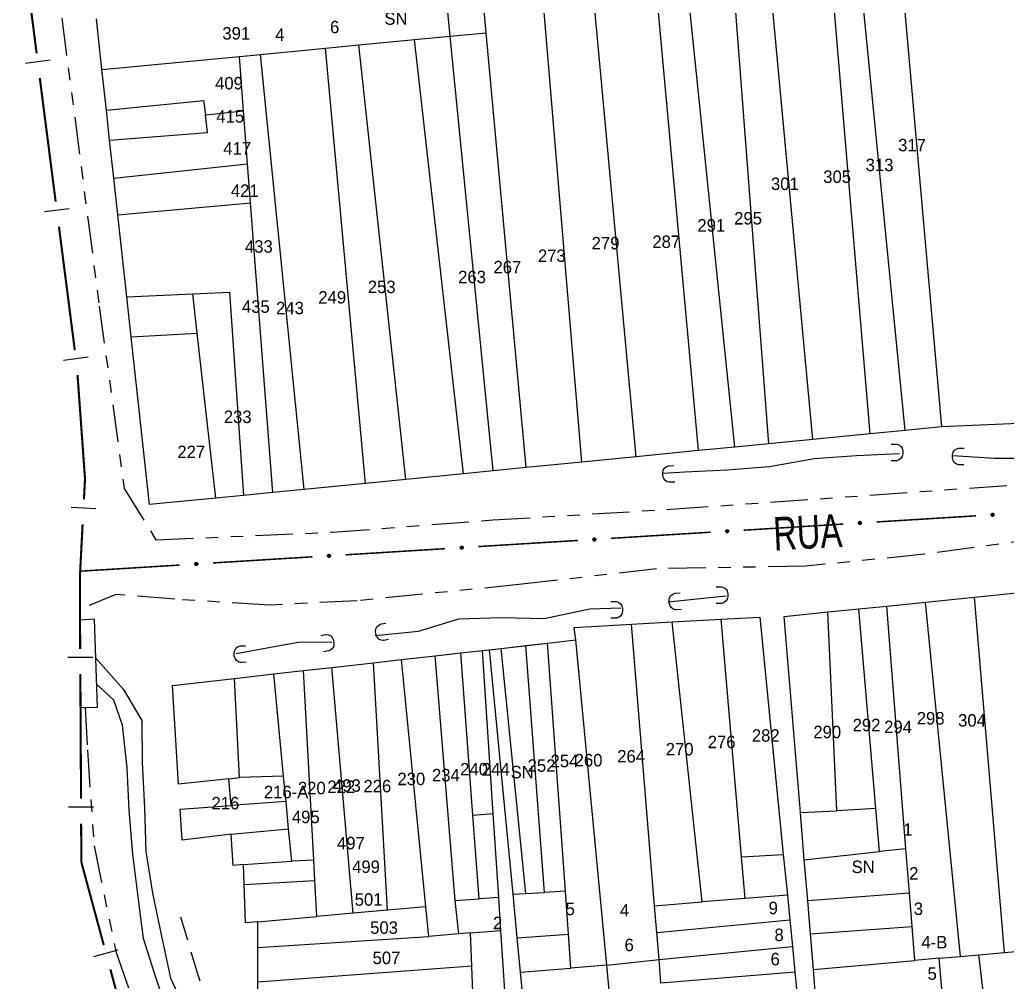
# Model space of a CAD drawing. Extents: x 203851 to 204958, y 4839055 to 4839989.
# Drawn here: x 204027.6 to 204146.5, y 4839400 to 4839515.8 of the extents above; entities that cross this region are included whole.
import ezdxf
from ezdxf.enums import TextEntityAlignment as Align

# ---------------------------------------------------------------- set-up
doc = ezdxf.new("R2010")
doc.units = 0
doc.header["$LTSCALE"] = 1.5
doc.header["$MEASUREMENT"] = 0
for name, pattern in [('TRACO_05', [11, 7, -1, 0.5, -1, 0.5, -1]), ('TRACO_15', [3, 2, -1]), ('TRACO_25', [8, 3, -1, 1, -1, 1, -1])]:
    doc.linetypes.add(name, pattern=pattern)
for name, color, linetype in [('CD_MALHA_LOTES', 7, 'CONTINUOUS'), ('HD-CURSO-PERENE', 170, 'CONTINUOUS'), ('HD-VALAS-DRENOS', 170, 'CONTINUOUS'), ('LM-LIM-SETORES-BAIRROS', 250, 'CONTINUOUS'), ('RU-QUADRA', 210, 'CONTINUOUS'), ('SV-BUEIRO-VALA', 7, 'CONTINUOUS'), ('SV-CAMINHO-TRILHA', 20, 'CONTINUOUS'), ('SV-EIXO-RUA-PAV', 20, 'CONTINUOUS'), ('SV-PONTE-BUEIRO', 251, 'CONTINUOUS'), ('SV-RUA-NAO-PAV', 7, 'CONTINUOUS'), ('SV-TXT-RUA-N-PAV', 7, 'CONTINUOUS'), ('Th_NmrPort', 1, 'CONTINUOUS')]:
    doc.layers.add(name, color=color, linetype=linetype)
doc.styles.add('ARIAL', font='ARIAL.SHX')

# ---------------------------------------------------------------- blocks, each defined once
blk = doc.blocks.new('COD120', base_point=(204091.84, 4839277.8))
at = {"layer": 'SV-PONTE-BUEIRO'}
blk.add_lwpolyline([(204090.84, 4839276.4), (204090.84, 4839276.983333), (204090.84, 4839277.070833), (204090.923333, 4839277.304167), (204091.09, 4839277.566667), (204091.34, 4839277.7125), (204091.673333, 4839277.8), (204092.006667, 4839277.8), (204092.34, 4839277.7125), (204092.59, 4839277.566667), (204092.756667, 4839277.304167), (204092.84, 4839277.070833), (204092.84, 4839276.983333), (204092.84, 4839276.4)], dxfattribs=at)

msp = doc.modelspace()

# ---------------------------------------------------------------- linework, layer by layer
at = {"layer": 'CD_MALHA_LOTES', "linetype": 'Continuous', "flags": 128}
for points in [[(204109.3, 4839463.98), (204103, 4839533.43)], [(204095.3, 4839462.6), (204089.48, 4839532.13)], [(204101.81, 4839463.24), (204095.4, 4839532.7)], [(204083.78, 4839514.25), (204082.2, 4839531.44)], [(204133.23, 4839527.22), (204138.57, 4839466.85)], [(204129.96, 4839466.01), (204124.88, 4839526.37)], [(204134.18, 4839466.42), (204128.27, 4839526.71)], [(204113.71, 4839464.41), (204107.5, 4839524.61)], [(204117.78, 4839464.81), (204113.16, 4839525.18)], [(204123.09, 4839465.33), (204117.47, 4839525.62)], [(204079.43, 4839513.84), (204078.79, 4839520.5)], [(204037.54, 4839509.82), (204036.87, 4839515.91)], [(204075.13, 4839513.43), (204079.43, 4839513.84)], [(204079.43, 4839513.84), (204083.78, 4839514.25)], [(204084.63, 4839461.55), (204079.43, 4839513.84)], [(204088.59, 4839461.94), (204083.78, 4839514.25)], [(204064.42, 4839512.4), (204068.46, 4839512.79)], [(204068.46, 4839512.79), (204075.13, 4839513.43)], [(204074.09, 4839460.52), (204068.46, 4839512.79)], [(204081.05, 4839461.2), (204075.13, 4839513.43)], [(204037.54, 4839509.82), (204054.08, 4839511.41)], [(204054.08, 4839511.41), (204056.62, 4839511.65)], [(204054.58, 4839504.84), (204054.08, 4839511.41)], [(204056.62, 4839511.65), (204064.42, 4839512.4)], [(204061.87, 4839459.32), (204056.62, 4839511.65)], [(204069.25, 4839460.04), (204064.42, 4839512.4)], [(204038.07, 4839504.94), (204037.54, 4839509.82)], [(204038.07, 4839504.94), (204049.76, 4839506.1)], [(204049.76, 4839506.1), (204049.98, 4839504.38)], [(204038.46, 4839501.32), (204038.07, 4839504.94)], [(204049.98, 4839504.38), (204054.58, 4839504.84)], [(204050.25, 4839502.23), (204049.98, 4839504.38)], [(204055.07, 4839498.46), (204054.58, 4839504.84)], [(204038.46, 4839501.32), (204050.25, 4839502.23)], [(204038.96, 4839496.75), (204038.46, 4839501.32)], [(204038.96, 4839496.75), (204055.07, 4839498.46)], [(204055.43, 4839493.78), (204055.07, 4839498.46)], [(204039.45, 4839492.34), (204038.96, 4839496.75)], [(204039.45, 4839492.34), (204055.43, 4839493.78)], [(204058.1, 4839458.95), (204055.43, 4839493.78)], [(204040.52, 4839482.49), (204039.45, 4839492.34)], [(204048.47, 4839482.84), (204052.87, 4839483.04)], [(204052.87, 4839483.04), (204054.59, 4839458.6)], [(204040.52, 4839482.49), (204048.47, 4839482.84)], [(204041.05, 4839477.65), (204040.52, 4839482.49)], [(204049, 4839478.11), (204048.47, 4839482.84)], [(204041.05, 4839477.65), (204049, 4839478.11)], [(204043.26, 4839457.49), (204041.05, 4839477.65)], [(204051.24, 4839458.27), (204049, 4839478.11)], [(204166.45, 4839468.03), (204138.57, 4839466.85)], [(204134.18, 4839466.42), (204129.96, 4839466.01)], [(204138.57, 4839466.85), (204134.18, 4839466.42)], [(204123.09, 4839465.33), (204117.78, 4839464.81)], [(204129.96, 4839466.01), (204123.09, 4839465.33)], [(204109.3, 4839463.98), (204101.81, 4839463.24)], [(204113.71, 4839464.41), (204109.3, 4839463.98)], [(204117.78, 4839464.81), (204113.71, 4839464.41)], [(204101.81, 4839463.24), (204095.3, 4839462.6)], [(204084.63, 4839461.55), (204081.05, 4839461.2)], [(204088.59, 4839461.94), (204084.63, 4839461.55)], [(204095.3, 4839462.6), (204088.59, 4839461.94)], [(204074.09, 4839460.52), (204069.25, 4839460.04)], [(204081.05, 4839461.2), (204074.09, 4839460.52)], [(204061.87, 4839459.32), (204058.1, 4839458.95)], [(204069.25, 4839460.04), (204061.87, 4839459.32)], [(204051.24, 4839458.27), (204043.26, 4839457.49)], [(204054.59, 4839458.6), (204051.24, 4839458.27)], [(204058.1, 4839458.95), (204054.59, 4839458.6)], [(204136.64, 4839445.77), (204142.55, 4839446.36)], [(204142.55, 4839446.36), (204149.53, 4839447.07)], [(204146.14, 4839403.62), (204142.55, 4839446.36)], [(204124.87, 4839444.58), (204128.61, 4839444.96)], [(204128.61, 4839444.96), (204131.97, 4839445.29)], [(204130.67, 4839420.92), (204128.61, 4839444.96)], [(204131.97, 4839445.29), (204136.64, 4839445.77)], [(204134.28, 4839416.1), (204131.97, 4839445.29)], [(204140.84, 4839403.15), (204136.64, 4839445.77)], [(204106.14, 4839443.37), (204112.03, 4839443.69)], [(204112.03, 4839443.69), (204116.68, 4839443.94)], [(204114.48, 4839415.14), (204112.03, 4839443.69)], [(204116.68, 4839443.94), (204119.52, 4839415.42)], [(204119.63, 4839444.05), (204124.87, 4839444.58)], [(204121.58, 4839420.44), (204119.63, 4839444.05)], [(204125.96, 4839420.67), (204124.87, 4839444.58)], [(204094.35, 4839442.69), (204101.26, 4839443.11)], [(204094.56, 4839441.22), (204094.35, 4839442.69)], [(204101.26, 4839443.11), (204106.14, 4839443.37)], [(204104.04, 4839409.22), (204101.26, 4839443.11)], [(204109.77, 4839409.69), (204106.14, 4839443.37)], [(204084.16, 4839440.04), (204085.58, 4839440.2)], [(204085.58, 4839440.2), (204088.54, 4839440.54)], [(204088.56, 4839410.73), (204085.58, 4839440.2)], [(204088.54, 4839440.54), (204091.16, 4839440.83)], [(204090.78, 4839410.85), (204088.54, 4839440.54)], [(204091.16, 4839440.83), (204094.56, 4839441.22)], [(204093.31, 4839410.98), (204091.16, 4839440.83)], [(204098.29, 4839402.11), (204094.56, 4839441.22)], [(204073.6, 4839438.85), (204077.65, 4839439.31)], [(204077.65, 4839439.31), (204080.71, 4839439.65)], [(204080.05, 4839409.87), (204077.65, 4839439.31)], [(204080.71, 4839439.65), (204083.34, 4839439.95)], [(204082.17, 4839420.13), (204080.71, 4839439.65)], [(204083.34, 4839439.95), (204084.16, 4839440.04)], [(204084.63, 4839420.35), (204083.34, 4839439.95)], [(204087, 4839410.65), (204084.16, 4839440.04)], [(204061.79, 4839437.52), (204065.18, 4839437.9)], [(204065.18, 4839437.9), (204070.2, 4839438.47)], [(204067.77, 4839408.34), (204065.18, 4839437.9)], [(204070.2, 4839438.47), (204073.6, 4839438.85)], [(204071.88, 4839408.7), (204070.2, 4839438.47)], [(204076.53, 4839409.11), (204073.6, 4839438.85)], [(204046.01, 4839435.74), (204053.48, 4839436.58)], [(204053.48, 4839436.58), (204058.22, 4839437.12)], [(204054.09, 4839424.68), (204053.48, 4839436.58)], [(204058.22, 4839437.12), (204061.79, 4839437.52)], [(204059.4, 4839424.83), (204058.22, 4839437.12)], [(204063.03, 4839414.72), (204061.79, 4839437.52)], [(204046.76, 4839423.85), (204046.01, 4839435.74)], [(204052.79, 4839424.52), (204054.09, 4839424.68)], [(204059.4, 4839424.83), (204054.09, 4839424.68)], [(204059.69, 4839421.77), (204059.4, 4839424.83)], [(204052.79, 4839424.52), (204046.76, 4839423.85)], [(204053.08, 4839421.29), (204052.79, 4839424.52)], [(204046.95, 4839420.84), (204053.08, 4839421.29)], [(204059.69, 4839421.77), (204053.08, 4839421.29)], [(204060, 4839418.5), (204059.69, 4839421.77)], [(204047.19, 4839417.14), (204046.95, 4839420.84)], [(204082.17, 4839420.13), (204084.63, 4839420.35)], [(204082.92, 4839410.06), (204082.17, 4839420.13)], [(204085.29, 4839410.22), (204084.63, 4839420.35)], [(204121.58, 4839420.44), (204125.96, 4839420.67)], [(204122.05, 4839414.78), (204121.58, 4839420.44)], [(204130.67, 4839420.92), (204125.96, 4839420.67)], [(204131.11, 4839415.76), (204130.67, 4839420.92)], [(204053.1, 4839417.86), (204047.19, 4839417.14)], [(204053.1, 4839417.86), (204060, 4839418.5)], [(204053.32, 4839414.09), (204053.1, 4839417.86)], [(204060.38, 4839414.6), (204060, 4839418.5)], [(204114.48, 4839415.14), (204119.52, 4839415.42)], [(204119.52, 4839415.42), (204120.01, 4839410.53)], [(204122.05, 4839414.78), (204131.11, 4839415.76)], [(204134.28, 4839416.1), (204131.11, 4839415.76)], [(204134.7, 4839410.81), (204134.28, 4839416.1)], [(204054.56, 4839414.18), (204053.32, 4839414.09)], [(204054.56, 4839414.18), (204060.38, 4839414.6)], [(204054.65, 4839411.79), (204054.56, 4839414.18)], [(204063.03, 4839414.72), (204060.38, 4839414.6)], [(204063.17, 4839412.27), (204063.03, 4839414.72)], [(204114.92, 4839410.11), (204114.48, 4839415.14)], [(204122.46, 4839409.85), (204122.05, 4839414.78)], [(204054.65, 4839411.79), (204063.17, 4839412.27)], [(204054.83, 4839407.19), (204054.65, 4839411.79)], [(204063.4, 4839407.95), (204063.17, 4839412.27)], [(204087, 4839410.65), (204088.56, 4839410.73)], [(204087.51, 4839405.37), (204087, 4839410.65)], [(204088.56, 4839410.73), (204090.78, 4839410.85)], [(204093.31, 4839410.98), (204090.78, 4839410.85)], [(204093.68, 4839405.8), (204093.31, 4839410.98)], [(204120.01, 4839410.53), (204114.92, 4839410.11)], [(204120.01, 4839410.53), (204120.31, 4839407.54)], [(204122.46, 4839409.85), (204134.7, 4839410.81)], [(204135.02, 4839406.74), (204134.7, 4839410.81)], [(204080.05, 4839409.87), (204082.92, 4839410.06)], [(204080.5, 4839405.85), (204080.05, 4839409.87)], [(204085.29, 4839410.22), (204082.92, 4839410.06)], [(204085.55, 4839406.28), (204085.29, 4839410.22)], [(204104.04, 4839409.22), (204109.77, 4839409.69)], [(204104.31, 4839406.02), (204104.04, 4839409.22)], [(204114.92, 4839410.11), (204109.77, 4839409.69)], [(204122.79, 4839405.84), (204122.46, 4839409.85)], [(204067.77, 4839408.34), (204063.4, 4839407.95)], [(204071.88, 4839408.7), (204067.77, 4839408.34)], [(204076.53, 4839409.11), (204071.88, 4839408.7)], [(204076.89, 4839405.54), (204076.53, 4839409.11)], [(204056.28, 4839407.32), (204054.83, 4839407.19)], [(204056.28, 4839407.32), (204063.4, 4839407.95)], [(204056.29, 4839404.21), (204056.28, 4839407.32)], [(204104.31, 4839406.02), (204120.31, 4839407.54)], [(204120.31, 4839407.54), (204120.62, 4839404.34)], [(204080.5, 4839405.85), (204076.89, 4839405.54)], [(204081.9, 4839405.97), (204080.5, 4839405.85)], [(204081.9, 4839405.97), (204085.55, 4839406.28)], [(204082.05, 4839401.98), (204081.9, 4839405.97)], [(204086.3, 4839394.81), (204085.55, 4839406.28)], [(204087.51, 4839405.37), (204093.68, 4839405.8)], [(204093.97, 4839401.74), (204093.68, 4839405.8)], [(204104.57, 4839402.77), (204104.31, 4839406.02)], [(204122.79, 4839405.84), (204135.02, 4839406.74)], [(204123.14, 4839401.58), (204122.79, 4839405.84)], [(204135.34, 4839402.66), (204135.02, 4839406.74)], [(204056.29, 4839404.21), (204076.89, 4839405.54)], [(204087.92, 4839401.23), (204087.51, 4839405.37)], [(204056.29, 4839400.04), (204056.29, 4839404.21)], [(204104.57, 4839402.77), (204120.62, 4839404.34)], [(204120.62, 4839404.34), (204120.93, 4839401.3)], [(204140.84, 4839403.15), (204143.06, 4839403.35)], [(204143.06, 4839403.35), (204146.14, 4839403.62)], [(204147.78, 4839363.93), (204143.06, 4839403.35)], [(204146.14, 4839403.62), (204149.33, 4839403.9)], [(204098.29, 4839402.11), (204093.97, 4839401.74)], [(204098.29, 4839402.11), (204104.57, 4839402.77)], [(204098.91, 4839395.58), (204098.29, 4839402.11)], [(204104.8, 4839399.98), (204104.57, 4839402.77)], [(204123.14, 4839401.58), (204135.34, 4839402.66)], [(204138.27, 4839402.92), (204135.34, 4839402.66)], [(204138.27, 4839402.92), (204140.84, 4839403.15)], [(204138.61, 4839399.26), (204138.27, 4839402.92)], [(204082.05, 4839401.98), (204056.29, 4839400.04)], [(204082.16, 4839398.79), (204082.05, 4839401.98)], [(204087.92, 4839401.23), (204093.97, 4839401.74)], [(204088.56, 4839394.62), (204087.92, 4839401.23)], [(204104.8, 4839399.98), (204120.93, 4839401.3)], [(204120.93, 4839401.3), (204121.29, 4839397.65)], [(204123.45, 4839397.85), (204123.14, 4839401.58)], [(204056.3, 4839396.87), (204056.29, 4839400.04)]]:
    msp.add_lwpolyline(points, dxfattribs=at)
at = {"layer": 'HD-CURSO-PERENE', "linetype": 'Continuous'}
for points in [[(204036.81, 4839439, 2.5), (204040.13, 4839435.25, 2.5), (204042.32, 4839431.52, 2.5), (204042.36, 4839426.42, 2.5), (204042.66, 4839421.03, 2.5), (204042.8, 4839415.75, 2.5), (204043.62, 4839410.75, 2.5), (204044.71, 4839405.58, 2.5), (204045.77, 4839400.51, 2.5), (204048.05, 4839395.71, 2.5), (204048.27, 4839395.71, 2.5)], [(204045.8, 4839395.54, 2.5), (204044.08, 4839400.5, 2.5), (204042.52, 4839405.29, 2.5), (204041.89, 4839410.3, 2.5), (204041.25, 4839415.46, 2.5), (204040.82, 4839420.71, 2.5), (204040.56, 4839425.81, 2.5), (204040.03, 4839430.97, 2.5), (204038.96, 4839433.97, 2.5), (204036.92, 4839435.84, 2.5)]]:
    msp.add_polyline3d(points, dxfattribs=at)
at = {"layer": 'HD-VALAS-DRENOS', "linetype": 'TRACO_05'}
for points in [[(204139.94, 4839463.38, 3.94), (204144.94, 4839463.07, 3.94), (204150.06, 4839463.08, 3.86), (204155.24, 4839463.39, 3.84), (204160.3, 4839463.94, 3.84), (204165.52, 4839464.81, 3.86), (204170.92, 4839465.63, 3.86), (204176.24, 4839466.37, 3.86), (204178.58, 4839466.65, 3.87)], [(204133.49, 4839463.59, 4.2), (204128.32, 4839463.37, 4.21), (204123.24, 4839463, 4.2), (204117.88, 4839462.02, 4.19), (204112.76, 4839461.63, 4.19), (204107.69, 4839461.41, 4.32), (204105.08, 4839461.23, 4.31)], [(204105.65, 4839445.79, 3.94), (204110.7, 4839446.32, 4.11), (204112.66, 4839446.5, 4.12)], [(204070.43, 4839441.73, 3.83), (204075.61, 4839442.25, 3.9), (204080.5, 4839443.73, 3.9), (204085.57, 4839443.89, 3.9), (204090.76, 4839443.8, 3.83), (204096.25, 4839444.95, 3.86), (204099.96, 4839445.06, 3.86)], [(204053.7, 4839439.56, 3.83), (204058.72, 4839440.49, 3.91), (204061.17, 4839440.93, 3.95), (204065.2, 4839440.99, 3.83)]]:
    msp.add_polyline3d(points, dxfattribs=at)
at = {"layer": 'LM-LIM-SETORES-BAIRROS', "const_width": 0.25}
for points in [[(204027.77, 4839526.65), (204029.68, 4839511.77)], [(204030.06, 4839508.8), (204031.97, 4839493.92)], [(204032.36, 4839490.94), (204034.27, 4839476.06)], [(204034.6, 4839473.08), (204035.46, 4839461.11)], [(204035.5, 4839460.57), (204035.37, 4839458.12)], [(204035.46, 4839461.11), (204035.5, 4839460.57)], [(204035.21, 4839455.12), (204034.95, 4839450.13)], [(204034.95, 4839450.13), (204034.91, 4839449.32)], [(204034.91, 4839449.32), (204034.91, 4839442.13)], [(204034.91, 4839442.13), (204034.91, 4839442.12)], [(204034.91, 4839442.12), (204034.92, 4839440.13)], [(204034.94, 4839437.13), (204035.02, 4839422.13)], [(204035.03, 4839419.13), (204035.06, 4839415.13)], [(204035.06, 4839415.13), (204035.06, 4839414.48)], [(204035.06, 4839414.48), (204037.76, 4839404.49)], [(204038.55, 4839401.59), (204040.37, 4839394.84)]]:
    msp.add_lwpolyline(points, dxfattribs=at)
at = {"layer": 'LM-LIM-SETORES-BAIRROS'}
for points in [[(204028.32, 4839510.59), (204031.3, 4839510.97)], [(204030.61, 4839492.73), (204033.59, 4839493.12)], [(204032.91, 4839474.88), (204035.88, 4839475.26)], [(204033.82, 4839457.2), (204036.82, 4839457.04)], [(204033.43, 4839439.12), (204036.43, 4839439.14)], [(204033.52, 4839421.12), (204036.52, 4839421.14)], [(204036.58, 4839403.13), (204039.47, 4839403.92)]]:
    msp.add_lwpolyline(points, dxfattribs=at)
at = {"layer": 'RU-QUADRA', "linetype": 'Continuous', "flags": 128}
for points in [[(204166.45, 4839468.03), (204138.57, 4839466.85), (204134.18, 4839466.42), (204129.96, 4839466.01), (204123.09, 4839465.33), (204117.78, 4839464.81), (204113.71, 4839464.41), (204109.3, 4839463.98), (204101.81, 4839463.24), (204095.3, 4839462.6), (204088.59, 4839461.94), (204084.63, 4839461.55), (204081.05, 4839461.2), (204074.09, 4839460.52), (204069.25, 4839460.04), (204061.87, 4839459.32), (204058.1, 4839458.95), (204054.59, 4839458.6), (204051.24, 4839458.27), (204043.26, 4839457.49), (204041.05, 4839477.65), (204040.52, 4839482.49), (204039.45, 4839492.34), (204038.96, 4839496.75), (204038.46, 4839501.32), (204038.07, 4839504.94), (204037.54, 4839509.82), (204036.87, 4839515.91)], [(204123.45, 4839397.85), (204123.14, 4839401.58), (204122.79, 4839405.84), (204122.46, 4839409.85), (204122.05, 4839414.78), (204121.58, 4839420.44), (204119.63, 4839444.05), (204124.87, 4839444.58), (204128.61, 4839444.96), (204131.97, 4839445.29), (204136.64, 4839445.77), (204142.55, 4839446.36), (204149.53, 4839447.07)], [(204056.3, 4839396.87), (204056.29, 4839400.04), (204056.29, 4839404.21), (204056.28, 4839407.32), (204054.83, 4839407.19), (204054.56, 4839414.18), (204053.32, 4839414.09), (204053.1, 4839417.86), (204047.19, 4839417.14), (204046.95, 4839420.84), (204053.08, 4839421.29), (204052.79, 4839424.52), (204046.76, 4839423.85), (204046.01, 4839435.74), (204053.48, 4839436.58), (204058.22, 4839437.12), (204061.79, 4839437.52), (204065.18, 4839437.9), (204070.2, 4839438.47), (204073.6, 4839438.85), (204077.65, 4839439.31), (204080.71, 4839439.65), (204083.34, 4839439.95), (204085.58, 4839440.2), (204091.16, 4839440.83), (204094.56, 4839441.22), (204094.35, 4839442.69), (204101.26, 4839443.11), (204106.14, 4839443.37), (204112.03, 4839443.69), (204116.68, 4839443.94), (204119.52, 4839415.42), (204120.01, 4839410.53), (204120.31, 4839407.54), (204120.62, 4839404.34), (204120.93, 4839401.3), (204121.29, 4839397.65)]]:
    msp.add_lwpolyline(points, dxfattribs=at)
at = {"layer": 'SV-CAMINHO-TRILHA', "linetype": 'TRACO_15'}
msp.add_polyline3d([(204050.86, 4839395.92, 3.83), (204049.16, 4839400.78, 3.83), (204047.01, 4839407.88, 3.83)], dxfattribs=at)
at = {"layer": 'SV-EIXO-RUA-PAV', "const_width": 0.18}
for points in [[(204130.74, 4839455.4), (204142.71, 4839456.14)], [(204114.77, 4839454.41), (204126.74, 4839455.15)], [(204082.83, 4839452.44), (204094.8, 4839453.18)], [(204098.8, 4839453.43), (204110.77, 4839454.17)], [(204066.86, 4839451.45), (204078.83, 4839452.19)], [(204050.89, 4839450.47), (204062.87, 4839451.21)], [(204034.92, 4839449.48), (204046.9, 4839450.22)]]:
    msp.add_lwpolyline(points, dxfattribs=at)
at = {"layer": 'SV-EIXO-RUA-PAV'}
for points in [[(204144.56, 4839456.37), (204144.59, 4839456.4), (204144.63, 4839456.43), (204144.66, 4839456.44), (204144.7, 4839456.44), (204144.73, 4839456.44), (204144.77, 4839456.43), (204144.8, 4839456.42), (204144.84, 4839456.38), (204144.86, 4839456.35), (204144.88, 4839456.31), (204144.88, 4839456.28), (204144.88, 4839456.24), (204144.87, 4839456.21), (204144.85, 4839456.17), (204144.82, 4839456.13), (204144.79, 4839456.11), (204144.75, 4839456.1), (204144.72, 4839456.09), (204144.68, 4839456.09), (204144.65, 4839456.1), (204144.61, 4839456.12), (204144.57, 4839456.15), (204144.55, 4839456.19), (204144.54, 4839456.22), (204144.53, 4839456.26), (204144.53, 4839456.29), (204144.54, 4839456.33), (204144.56, 4839456.37)], [(204112.62, 4839454.39), (204112.65, 4839454.43), (204112.69, 4839454.45), (204112.72, 4839454.47), (204112.76, 4839454.47), (204112.79, 4839454.47), (204112.83, 4839454.46), (204112.86, 4839454.44), (204112.9, 4839454.41), (204112.92, 4839454.37), (204112.94, 4839454.34), (204112.94, 4839454.3), (204112.94, 4839454.27), (204112.93, 4839454.23), (204112.91, 4839454.2), (204112.88, 4839454.16), (204112.85, 4839454.13), (204112.81, 4839454.12), (204112.78, 4839454.12), (204112.74, 4839454.12), (204112.71, 4839454.13), (204112.67, 4839454.15), (204112.63, 4839454.18), (204112.61, 4839454.21), (204112.6, 4839454.25), (204112.59, 4839454.28), (204112.59, 4839454.32), (204112.6, 4839454.35), (204112.62, 4839454.39)], [(204128.59, 4839455.38), (204128.62, 4839455.42), (204128.66, 4839455.44), (204128.69, 4839455.45), (204128.73, 4839455.46), (204128.76, 4839455.46), (204128.8, 4839455.45), (204128.83, 4839455.43), (204128.87, 4839455.4), (204128.89, 4839455.36), (204128.91, 4839455.33), (204128.91, 4839455.29), (204128.91, 4839455.26), (204128.9, 4839455.22), (204128.88, 4839455.18), (204128.85, 4839455.15), (204128.82, 4839455.12), (204128.78, 4839455.11), (204128.75, 4839455.1), (204128.71, 4839455.11), (204128.68, 4839455.11), (204128.64, 4839455.13), (204128.6, 4839455.17), (204128.58, 4839455.2), (204128.57, 4839455.23), (204128.56, 4839455.27), (204128.56, 4839455.31), (204128.57, 4839455.34), (204128.59, 4839455.38)], [(204096.65, 4839453.41), (204096.68, 4839453.44), (204096.72, 4839453.47), (204096.75, 4839453.48), (204096.79, 4839453.48), (204096.82, 4839453.48), (204096.86, 4839453.47), (204096.89, 4839453.46), (204096.93, 4839453.42), (204096.96, 4839453.39), (204096.97, 4839453.35), (204096.98, 4839453.32), (204096.97, 4839453.28), (204096.96, 4839453.25), (204096.94, 4839453.21), (204096.91, 4839453.17), (204096.88, 4839453.15), (204096.84, 4839453.14), (204096.81, 4839453.13), (204096.77, 4839453.13), (204096.74, 4839453.14), (204096.7, 4839453.16), (204096.66, 4839453.19), (204096.64, 4839453.23), (204096.63, 4839453.26), (204096.62, 4839453.3), (204096.62, 4839453.33), (204096.63, 4839453.37), (204096.65, 4839453.41)], [(204080.68, 4839452.42), (204080.71, 4839452.46), (204080.75, 4839452.48), (204080.78, 4839452.49), (204080.82, 4839452.5), (204080.85, 4839452.5), (204080.89, 4839452.49), (204080.92, 4839452.47), (204080.96, 4839452.44), (204080.99, 4839452.4), (204081, 4839452.37), (204081.01, 4839452.33), (204081, 4839452.3), (204080.99, 4839452.26), (204080.98, 4839452.22), (204080.94, 4839452.19), (204080.91, 4839452.16), (204080.87, 4839452.15), (204080.84, 4839452.15), (204080.8, 4839452.15), (204080.77, 4839452.15), (204080.73, 4839452.17), (204080.69, 4839452.21), (204080.67, 4839452.24), (204080.66, 4839452.28), (204080.65, 4839452.31), (204080.65, 4839452.35), (204080.66, 4839452.38), (204080.68, 4839452.42)], [(204064.71, 4839451.43), (204064.74, 4839451.47), (204064.78, 4839451.49), (204064.81, 4839451.51), (204064.85, 4839451.51), (204064.88, 4839451.51), (204064.92, 4839451.5), (204064.96, 4839451.48), (204064.99, 4839451.45), (204065.02, 4839451.41), (204065.03, 4839451.38), (204065.04, 4839451.34), (204065.03, 4839451.31), (204065.02, 4839451.27), (204065.01, 4839451.24), (204064.97, 4839451.2), (204064.94, 4839451.18), (204064.9, 4839451.16), (204064.87, 4839451.16), (204064.83, 4839451.16), (204064.8, 4839451.17), (204064.76, 4839451.19), (204064.72, 4839451.22), (204064.7, 4839451.25), (204064.69, 4839451.29), (204064.68, 4839451.32), (204064.68, 4839451.36), (204064.69, 4839451.4), (204064.71, 4839451.43)], [(204048.74, 4839450.45), (204048.77, 4839450.48), (204048.81, 4839450.51), (204048.84, 4839450.52), (204048.88, 4839450.52), (204048.91, 4839450.52), (204048.95, 4839450.52), (204048.99, 4839450.5), (204049.02, 4839450.47), (204049.05, 4839450.43), (204049.06, 4839450.39), (204049.07, 4839450.36), (204049.07, 4839450.32), (204049.06, 4839450.29), (204049.04, 4839450.25), (204049, 4839450.21), (204048.97, 4839450.19), (204048.93, 4839450.18), (204048.9, 4839450.17), (204048.86, 4839450.17), (204048.83, 4839450.18), (204048.79, 4839450.2), (204048.75, 4839450.23), (204048.73, 4839450.27), (204048.72, 4839450.3), (204048.71, 4839450.34), (204048.71, 4839450.37), (204048.72, 4839450.41), (204048.74, 4839450.45)]]:
    msp.add_lwpolyline(points, close=True, dxfattribs=at)
for points in [[(204144.53, 4839456.29), (204144.86, 4839456.35)], [(204144.53, 4839456.28), (204144.87, 4839456.33)], [(204144.53, 4839456.26), (204144.88, 4839456.31)], [(204144.54, 4839456.33), (204144.84, 4839456.38)], [(204144.54, 4839456.31), (204144.85, 4839456.37)], [(204144.54, 4839456.24), (204144.88, 4839456.29)], [(204144.54, 4839456.22), (204144.88, 4839456.28)], [(204144.54, 4839456.2), (204144.88, 4839456.26)], [(204144.55, 4839456.34), (204144.82, 4839456.4)], [(204144.55, 4839456.19), (204144.88, 4839456.24)], [(204144.56, 4839456.37), (204144.8, 4839456.42)], [(204144.56, 4839456.17), (204144.87, 4839456.22)], [(204144.57, 4839456.15), (204144.87, 4839456.21)], [(204144.58, 4839456.38), (204144.78, 4839456.42)], [(204144.59, 4839456.4), (204144.77, 4839456.43)], [(204144.59, 4839456.14), (204144.86, 4839456.19)], [(204144.61, 4839456.42), (204144.74, 4839456.44)], [(204144.61, 4839456.12), (204144.85, 4839456.17)], [(204144.63, 4839456.43), (204144.73, 4839456.44)], [(204144.63, 4839456.11), (204144.83, 4839456.15)], [(204144.65, 4839456.1), (204144.82, 4839456.13)], [(204144.67, 4839456.1), (204144.8, 4839456.12)], [(204144.68, 4839456.09), (204144.79, 4839456.11)], [(204112.59, 4839454.32), (204112.92, 4839454.37)], [(204112.6, 4839454.35), (204112.9, 4839454.41)], [(204112.6, 4839454.34), (204112.91, 4839454.39)], [(204112.61, 4839454.37), (204112.88, 4839454.43)], [(204112.62, 4839454.39), (204112.86, 4839454.44)], [(204112.64, 4839454.41), (204112.84, 4839454.45)], [(204112.65, 4839454.43), (204112.83, 4839454.46)], [(204112.67, 4839454.44), (204112.8, 4839454.46)], [(204112.69, 4839454.45), (204112.79, 4839454.47)], [(204128.56, 4839455.31), (204128.89, 4839455.36)], [(204128.56, 4839455.27), (204128.91, 4839455.33)], [(204128.57, 4839455.34), (204128.87, 4839455.4)], [(204128.57, 4839455.32), (204128.88, 4839455.38)], [(204128.57, 4839455.29), (204128.9, 4839455.34)], [(204128.57, 4839455.25), (204128.91, 4839455.31)], [(204128.57, 4839455.23), (204128.91, 4839455.29)], [(204128.58, 4839455.36), (204128.85, 4839455.41)], [(204128.58, 4839455.22), (204128.91, 4839455.27)], [(204128.58, 4839455.2), (204128.91, 4839455.26)], [(204128.59, 4839455.38), (204128.83, 4839455.43)], [(204128.59, 4839455.18), (204128.9, 4839455.24)], [(204128.6, 4839455.17), (204128.9, 4839455.22)], [(204128.61, 4839455.4), (204128.81, 4839455.44)], [(204128.62, 4839455.42), (204128.8, 4839455.45)], [(204128.62, 4839455.15), (204128.89, 4839455.2)], [(204128.64, 4839455.43), (204128.77, 4839455.45)], [(204128.64, 4839455.13), (204128.88, 4839455.18)], [(204128.66, 4839455.44), (204128.76, 4839455.46)], [(204128.66, 4839455.13), (204128.86, 4839455.16)], [(204128.68, 4839455.11), (204128.85, 4839455.15)], [(204128.7, 4839455.11), (204128.83, 4839455.13)], [(204128.71, 4839455.11), (204128.82, 4839455.12)], [(204096.62, 4839453.33), (204096.96, 4839453.39)], [(204096.62, 4839453.3), (204096.97, 4839453.35)], [(204096.63, 4839453.37), (204096.93, 4839453.42)], [(204096.63, 4839453.35), (204096.94, 4839453.41)], [(204096.63, 4839453.32), (204096.96, 4839453.37)], [(204096.63, 4839453.28), (204096.97, 4839453.33)], [(204096.63, 4839453.26), (204096.98, 4839453.32)], [(204096.64, 4839453.39), (204096.91, 4839453.44)], [(204096.64, 4839453.24), (204096.97, 4839453.3)], [(204096.64, 4839453.23), (204096.97, 4839453.28)], [(204096.65, 4839453.41), (204096.89, 4839453.46)], [(204096.65, 4839453.21), (204096.96, 4839453.26)], [(204096.66, 4839453.19), (204096.96, 4839453.25)], [(204096.67, 4839453.43), (204096.87, 4839453.46)], [(204096.68, 4839453.44), (204096.86, 4839453.47)], [(204096.69, 4839453.18), (204096.95, 4839453.23)], [(204096.7, 4839453.46), (204096.83, 4839453.48)], [(204096.7, 4839453.16), (204096.94, 4839453.21)], [(204096.72, 4839453.47), (204096.82, 4839453.48)], [(204096.72, 4839453.15), (204096.92, 4839453.19)], [(204112.59, 4839454.28), (204112.94, 4839454.34)], [(204112.6, 4839454.3), (204112.93, 4839454.36)], [(204112.6, 4839454.27), (204112.94, 4839454.32)], [(204112.6, 4839454.25), (204112.94, 4839454.3)], [(204112.61, 4839454.23), (204112.94, 4839454.29)], [(204112.61, 4839454.21), (204112.94, 4839454.27)], [(204112.62, 4839454.2), (204112.93, 4839454.25)], [(204112.63, 4839454.18), (204112.93, 4839454.23)], [(204112.65, 4839454.17), (204112.92, 4839454.21)], [(204112.67, 4839454.15), (204112.91, 4839454.2)], [(204112.69, 4839454.14), (204112.89, 4839454.18)], [(204112.71, 4839454.13), (204112.88, 4839454.16)], [(204112.73, 4839454.12), (204112.86, 4839454.15)], [(204112.74, 4839454.12), (204112.85, 4839454.13)], [(204080.65, 4839452.35), (204080.99, 4839452.4)], [(204080.65, 4839452.31), (204081, 4839452.37)], [(204080.66, 4839452.38), (204080.96, 4839452.44)], [(204080.66, 4839452.36), (204080.97, 4839452.42)], [(204080.66, 4839452.33), (204080.99, 4839452.39)], [(204080.66, 4839452.29), (204081, 4839452.35)], [(204080.66, 4839452.28), (204081.01, 4839452.33)], [(204080.67, 4839452.4), (204080.94, 4839452.45)], [(204080.67, 4839452.26), (204081, 4839452.31)], [(204080.67, 4839452.24), (204081, 4839452.3)], [(204080.68, 4839452.42), (204080.92, 4839452.47)], [(204080.68, 4839452.22), (204080.99, 4839452.28)], [(204080.69, 4839452.21), (204080.99, 4839452.26)], [(204080.7, 4839452.44), (204080.9, 4839452.48)], [(204080.71, 4839452.46), (204080.89, 4839452.49)], [(204080.72, 4839452.19), (204080.98, 4839452.24)], [(204080.73, 4839452.47), (204080.86, 4839452.49)], [(204080.73, 4839452.17), (204080.98, 4839452.22)], [(204080.75, 4839452.48), (204080.85, 4839452.5)], [(204080.75, 4839452.17), (204080.95, 4839452.2)], [(204080.77, 4839452.15), (204080.94, 4839452.19)], [(204080.79, 4839452.15), (204080.92, 4839452.17)], [(204080.8, 4839452.15), (204080.91, 4839452.16)], [(204096.74, 4839453.14), (204096.91, 4839453.17)], [(204096.76, 4839453.14), (204096.89, 4839453.16)], [(204096.77, 4839453.13), (204096.88, 4839453.15)], [(204064.68, 4839451.36), (204065.02, 4839451.41)], [(204064.68, 4839451.32), (204065.03, 4839451.38)], [(204064.69, 4839451.4), (204064.99, 4839451.45)], [(204064.69, 4839451.38), (204065, 4839451.43)], [(204064.69, 4839451.34), (204065.02, 4839451.4)], [(204064.69, 4839451.31), (204065.03, 4839451.36)], [(204064.69, 4839451.29), (204065.04, 4839451.34)], [(204064.7, 4839451.41), (204064.97, 4839451.47)], [(204064.7, 4839451.27), (204065.03, 4839451.33)], [(204064.7, 4839451.25), (204065.03, 4839451.31)], [(204064.71, 4839451.43), (204064.96, 4839451.48)], [(204064.71, 4839451.24), (204065.03, 4839451.29)], [(204064.72, 4839451.22), (204065.02, 4839451.27)], [(204064.73, 4839451.45), (204064.93, 4839451.49)], [(204064.74, 4839451.47), (204064.92, 4839451.5)], [(204064.75, 4839451.21), (204065.01, 4839451.25)], [(204064.76, 4839451.48), (204064.89, 4839451.5)], [(204064.76, 4839451.19), (204065.01, 4839451.24)], [(204064.78, 4839451.49), (204064.88, 4839451.51)], [(204064.78, 4839451.18), (204064.98, 4839451.22)], [(204064.8, 4839451.17), (204064.97, 4839451.2)], [(204064.82, 4839451.17), (204064.95, 4839451.19)], [(204064.83, 4839451.16), (204064.94, 4839451.18)], [(204048.71, 4839450.37), (204049.05, 4839450.43)], [(204048.71, 4839450.34), (204049.06, 4839450.39)], [(204048.72, 4839450.41), (204049.02, 4839450.47)], [(204048.72, 4839450.39), (204049.03, 4839450.45)], [(204048.72, 4839450.36), (204049.05, 4839450.41)], [(204048.72, 4839450.32), (204049.06, 4839450.37)], [(204048.72, 4839450.3), (204049.07, 4839450.36)], [(204048.73, 4839450.43), (204049, 4839450.48)], [(204048.73, 4839450.28), (204049.06, 4839450.34)], [(204048.73, 4839450.27), (204049.07, 4839450.32)], [(204048.74, 4839450.45), (204048.99, 4839450.5)], [(204048.74, 4839450.25), (204049.06, 4839450.3)], [(204048.75, 4839450.23), (204049.06, 4839450.29)], [(204048.76, 4839450.47), (204048.96, 4839450.51)], [(204048.77, 4839450.48), (204048.95, 4839450.52)], [(204048.78, 4839450.22), (204049.04, 4839450.27)], [(204048.79, 4839450.5), (204048.92, 4839450.52)], [(204048.79, 4839450.2), (204049.04, 4839450.25)], [(204048.81, 4839450.51), (204048.91, 4839450.52)], [(204048.81, 4839450.19), (204049.01, 4839450.23)], [(204048.83, 4839450.18), (204049, 4839450.21)], [(204048.85, 4839450.18), (204048.98, 4839450.2)], [(204048.86, 4839450.17), (204048.97, 4839450.19)]]:
    msp.add_lwpolyline(points, dxfattribs=at)
at = {"layer": 'SV-PONTE-BUEIRO', "linetype": 'Continuous'}
for points in [[(204037.02, 4839433.11, 4.75), (204036.64, 4839443.69, 4.75), (204034.91, 4839443.58, 4.75)], [(204034.96, 4839433.08, 4.75), (204037.02, 4839433.11, 4.75)]]:
    msp.add_polyline3d(points, dxfattribs=at)
at = {"layer": 'SV-RUA-NAO-PAV', "linetype": 'TRACO_25'}
for points in [[(204031.16, 4839527.89, 8.32), (204037.21, 4839481.37, 5.79), (204040.21, 4839459.43, 4.64), (204044.04, 4839453.25, 4.64), (204065.25, 4839454.17, 4.42), (204084.56, 4839455.64, 4.28), (204106.01, 4839456.93, 4.51), (204148.51, 4839459.94, 4.79), (204164.18, 4839461.16, 4.88), (204184.28, 4839463.79, 4.74), (204205.46, 4839467.2, 5.16)], [(204206.24, 4839457.09, 4.83), (204198.37, 4839456.53, 4.99), (204192.41, 4839456.82, 5.05), (204182.22, 4839456.71, 4.67), (204175.46, 4839456.36, 4.72), (204166.33, 4839455.32, 4.77), (204154.39, 4839453.91, 4.77), (204136.49, 4839451.51, 4.72), (204122.19, 4839450.08, 4.42), (204104.26, 4839449.77, 4.35), (204088.07, 4839447.9, 4.3), (204068.25, 4839445.93, 4.27), (204057.71, 4839445.4, 4.2), (204046.29, 4839446.1, 4.15), (204039.22, 4839446.69, 4.26), (204035.99, 4839445.36, 4.47)], [(204035.51, 4839433.08, 4.47), (204035.78, 4839428, 4.48), (204036.6, 4839416.44, 4.4), (204039.23, 4839403.6, 4.23), (204042.15, 4839395.27, 4.18)]]:
    msp.add_polyline3d(points, dxfattribs=at)

# ---------------------------------------------------------------- block references
at = {"layer": 'SV-BUEIRO-VALA'}
for p, rotation in [((204133.9, 4839463.77, 4.67), 270), ((204139.88, 4839463.29, 4.67), 89), ((204105.02, 4839461.13, 4.67), 93.00000000000001), ((204112.84, 4839446.61, 4.59), 270), ((204105.78, 4839445.79, 4.59), 93.00000000000001), ((204100.17, 4839444.82, 4.59), 270), ((204070.49, 4839442.02, 4.59), 99.00000000000001), ((204065.42, 4839441.02, 4.59), 280), ((204053.46, 4839439.47, 4.72), 92)]:
    msp.add_blockref('COD120', p, dxfattribs=dict(at, rotation=rotation))

# ---------------------------------------------------------------- texts
at = {"layer": 'SV-TXT-RUA-N-PAV', "style": 'ARIAL', "width": 0.7}
msp.add_text('RUA', height=4, rotation=3, dxfattribs=at).set_placement((204118.43, 4839451.97))
at = {"layer": 'Th_NmrPort', "color": 1}
for s, p in [('SN', (204071.52, 4839515.96)), ('6', (204064.98, 4839514.94)), ('391', (204052.03, 4839514.18)), ('4', (204058.38, 4839514.02)), ('409', (204051.15, 4839508.18)), ('415', (204051.3, 4839504.19)), ('417', (204052.14, 4839500.34)), ('317', (204133.34, 4839500.73)), ('313', (204129.43, 4839498.35)), ('305', (204124.33, 4839496.93)), ('421', (204053.05, 4839495.25)), ('301', (204118.04, 4839496.08)), ('295', (204113.61, 4839491.93)), ('291', (204109.19, 4839491.08)), ('433', (204054.75, 4839488.54)), ('279', (204096.46, 4839488.94)), ('287', (204103.77, 4839489.11)), ('273', (204090, 4839487.42)), ('267', (204084.65, 4839486.06)), ('263', (204080.4, 4839484.87)), ('253', (204069.53, 4839483.68)), ('249', (204063.57, 4839482.42)), ('435', (204054.38, 4839481.31)), ('243', (204058.49, 4839481.13)), ('233', (204052.2, 4839468.05)), ('227', (204046.61, 4839463.83)), ('298', (204135.58, 4839431.79)), ('304', (204140.56, 4839431.54)), ('290', (204123.14, 4839430.14)), ('292', (204127.87, 4839430.98)), ('294', (204131.66, 4839430.75)), ('276', (204110.43, 4839428.94)), ('282', (204115.74, 4839429.72)), ('270', (204105.38, 4839428.07)), ('254', (204091.52, 4839426.65)), ('260', (204094.42, 4839426.75)), ('264', (204099.54, 4839427.22)), ('240', (204080.64, 4839425.66)), ('244', (204083.25, 4839425.65)), ('SN', (204086.71, 4839425.31)), ('252', (204088.76, 4839426.1)), ('230', (204073.09, 4839424.49)), ('234', (204077.25, 4839424.95)), ('216-A', (204057.02, 4839422.92)), ('220', (204061.12, 4839423.39)), ('222', (204064.66, 4839423.55)), ('493', (204065.35, 4839423.7)), ('226', (204069, 4839423.63)), ('216', (204050.72, 4839421.58)), ('495', (204060.39, 4839419.92)), ('1', (204133.96, 4839418.41)), ('497', (204065.82, 4839416.77)), ('499', (204067.64, 4839413.93)), ('SN', (204127.74, 4839413.92)), ('2', (204134.67, 4839413.13)), ('501', (204067.95, 4839409.99)), ('5', (204093.33, 4839408.85)), ('4', (204099.86, 4839408.7)), ('9', (204117.76, 4839408.97)), ('3', (204135.22, 4839408.88)), ('503', (204069.81, 4839406.61)), ('2', (204084.59, 4839407.17)), ('8', (204118.46, 4839405.74)), ('6', (204100.42, 4839404.52)), ('4-B', (204136.14, 4839404.85)), ('507', (204070.1, 4839402.97)), ('6', (204117.99, 4839402.82)), ('5', (204136.88, 4839401.08))]:
    msp.add_text(s, height=1.5, dxfattribs=at).set_placement(p, align=Align.MIDDLE_LEFT)

doc.saveas('drawing.dxf')
